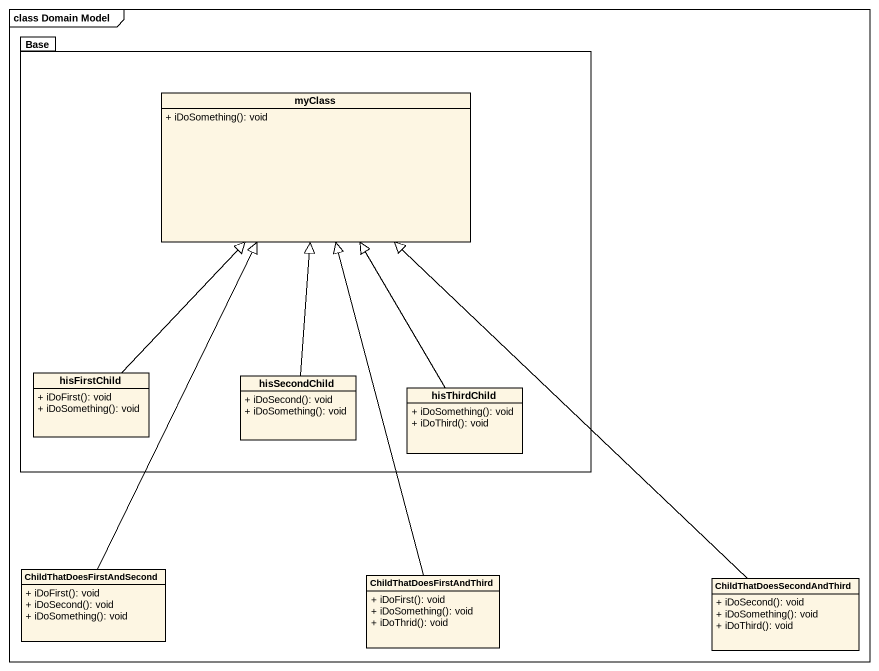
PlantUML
@startuml
mainframe class Domain Model
hide circle
hide empty members
skinparam classAttributeIconSize 0
package Base {
  class myClass {
    + iDoSomething(): void
  }
  class hisFirstChild {
    + iDoFirst(): void
    + iDoSomething(): void
  }
  class hisSecondChild {
    + iDoSecond(): void
    + iDoSomething(): void
  }
  class hisThirdChild {
    + iDoSomething(): void
    + iDoThird(): void
  }
}
class ChildThatDoesFirstAndSecond {
  + iDoFirst(): void
  + iDoSecond(): void
  + iDoSomething(): void
}
class ChildThatDoesFirstAndThird {
  + iDoFirst(): void
  + iDoSomething(): void
  + iDoThrid(): void
}
class ChildThatDoesSecondAndThird {
  + iDoSecond(): void
  + iDoSomething(): void
  + iDoThird(): void
}
hisFirstChild -up-|> myClass
hisSecondChild -up-|> myClass
hisThirdChild -up-|> myClass
ChildThatDoesFirstAndSecond -up-|> myClass
ChildThatDoesFirstAndThird -up-|> myClass
ChildThatDoesSecondAndThird -up-|> myClass
@enduml
